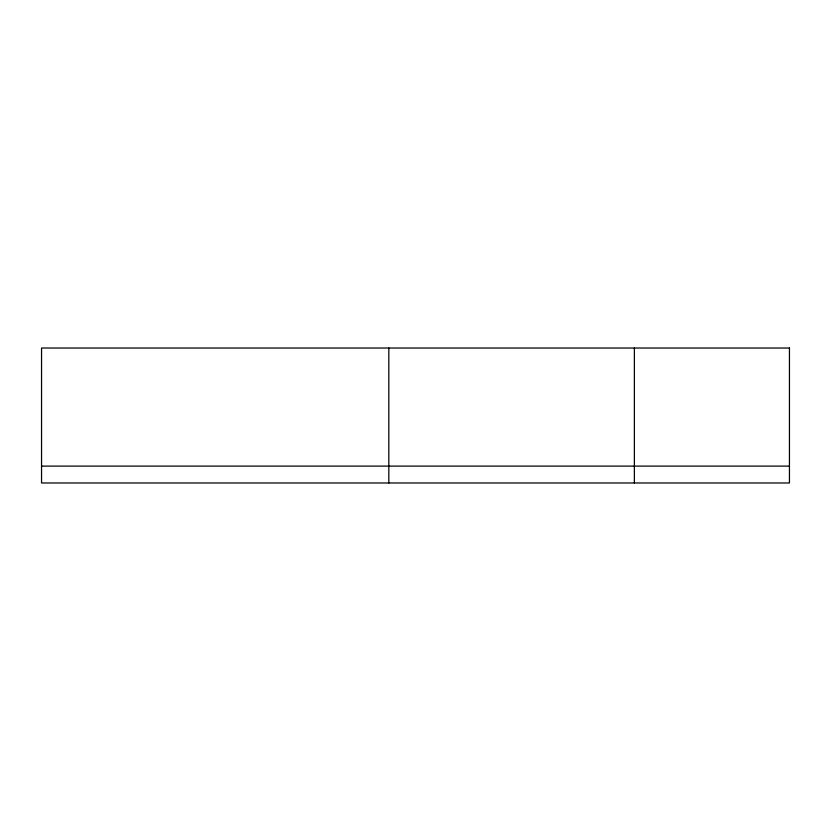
<?xml version="1.0" encoding="UTF-8"?>
<svg xmlns="http://www.w3.org/2000/svg" width="831" height="831" viewBox="0 0 831 831"><rect width="100%" height="100%" fill="white"/><g stroke="black" fill="none" stroke-linecap="round" stroke-linejoin="round"><path stroke-width="1.25" d="M41.55 466.108L789.45 466.108M634.375 348.023L634.375 482.977M388.825 348.023L388.825 482.977M789.45 348.023L41.55 348.023L41.55 482.977L789.45 482.977L789.45 348.023"/></g></svg>
